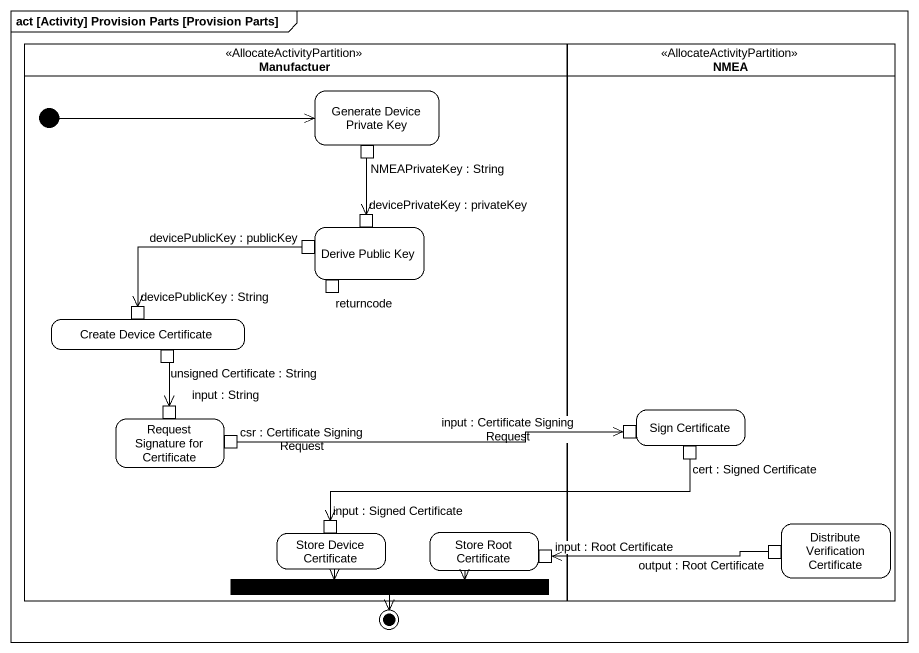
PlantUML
@startuml
mainframe act [Activity] Provision Parts [Provision Parts]
hide empty description
state Manufactuer <<AllocateActivityPartition>> {
  state "Generate Device Private Key" as Generate_Device_Private_Key {
    state "NMEAPrivateKey : String" as NMEAPrivateKey_String <<outputPin>>
  }
  state "Derive Public Key" as Derive_Public_Key {
    state "devicePrivateKey : privateKey" as devicePrivateKey_privateKey <<inputPin>>
    state "devicePublicKey : publicKey" as devicePublicKey_publicKey <<outputPin>>
    state returncode <<outputPin>>
  }
  state "Create Device Certificate" as Create_Device_Certificate {
    state "devicePublicKey : String" as devicePublicKey_String <<inputPin>>
    state "unsigned Certificate : String" as unsigned_Certificate_String <<outputPin>>
  }
  state "Request Signature for Certificate" as Request_Signature_for {
    state "input : String" as input_String <<inputPin>>
    state "csr : Certificate Signing Request" as csr_Certificate_Signing <<outputPin>>
  }
  state "Store Device Certificate" as Store_Device_Certificate {
    state "input : Signed Certificate" as input_Signed_Certificate <<inputPin>>
  }
  state "Store Root Certificate" as Store_Root_Certificate {
    state "input : Root Certificate" as input_Root_Certificate <<inputPin>>
  }
  state fork1 <<join>>
  [*] -right-> Generate_Device_Private_Key
}
state NMEA <<AllocateActivityPartition>> {
  state "Sign Certificate" as Sign_Certificate {
    state "input : Certificate Signing Request" as input_Certificate_Signing <<inputPin>>
    state "cert : Signed Certificate" as cert_Signed_Certificate <<outputPin>>
  }
  state "Distribute Verification Certificate" as Distribute_Verification {
    state "output : Root Certificate" as output_Root_Certificate <<outputPin>>
  }
}
state final1 <<end>>
NMEAPrivateKey_String --> devicePrivateKey_privateKey
devicePublicKey_publicKey -left-> devicePublicKey_String
unsigned_Certificate_String --> input_String
csr_Certificate_Signing -right-> input_Certificate_Signing
cert_Signed_Certificate -left-> input_Signed_Certificate
Store_Device_Certificate --> fork1
Store_Root_Certificate -left-> fork1
output_Root_Certificate -left-> input_Root_Certificate
fork1 --> final1
@enduml
